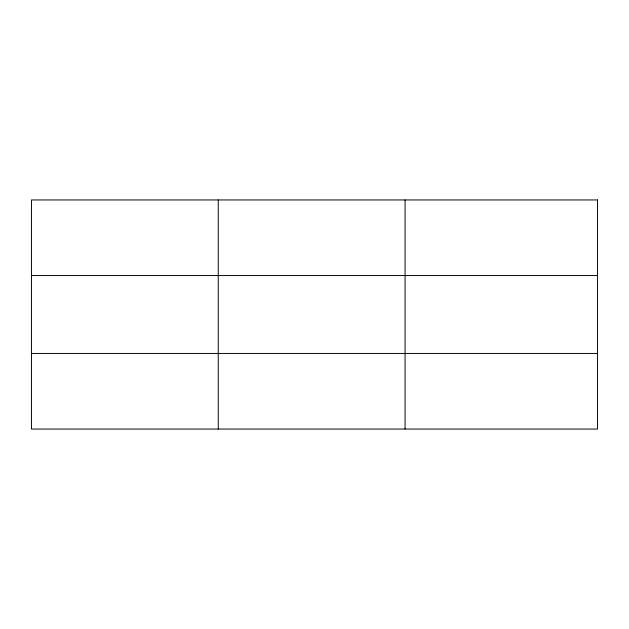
<?xml version="1.0" encoding="UTF-8"?>
<svg xmlns="http://www.w3.org/2000/svg" width="629" height="629" viewBox="0 0 629 629"><rect width="100%" height="100%" fill="white"/><g stroke="black" fill="none" stroke-linecap="round" stroke-linejoin="round"><path stroke-width="0.94" d="M218.263 429.049L218.263 199.951M405.076 429.049L405.076 199.951M31.45 275.549L597.55 275.549M31.45 353.451L597.55 353.451M597.55 199.951L597.55 429.049L31.45 429.049L31.45 199.951L597.55 199.951"/></g></svg>
